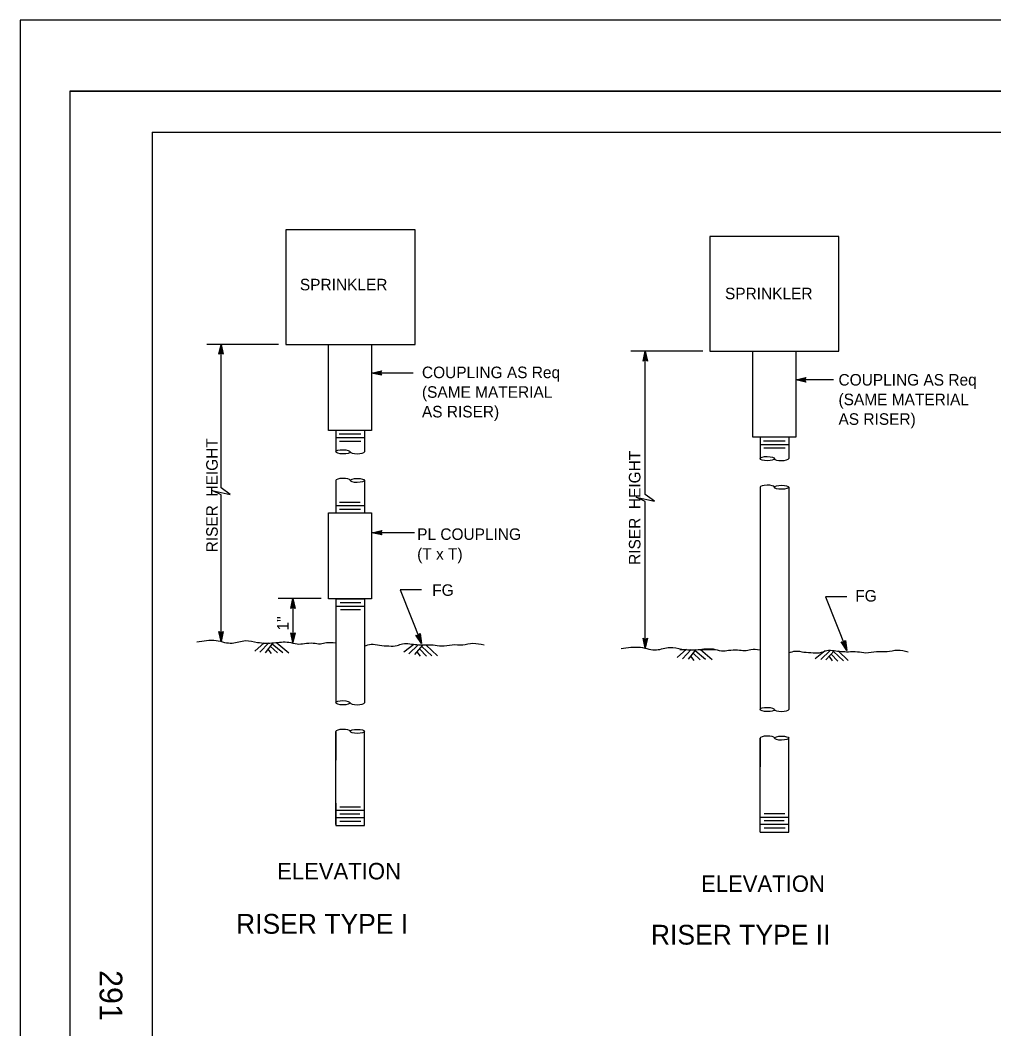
# Model space of a CAD drawing. Extents: x -893 to 867, y -474 to 712.
# Drawn here: x -893 to -303, y 100 to 712 of the extents above; entities that cross this region are included whole.
import ezdxf

# ---------------------------------------------------------------- set-up
doc = ezdxf.new("R2010")
doc.units = 0
for name, color, linetype in [('10 Sheet Format', 7, 'Continuous'), ('56 Stage 3 Anno', 7, 'Continuous'), ('57 Undefined', 7, 'Continuous'), ('60 Nongeo Data', 7, 'Continuous')]:
    doc.layers.add(name, color=color, linetype=linetype)

msp = doc.modelspace()

# ---------------------------------------------------------------- linework, layer by layer
at = {"layer": '10 Sheet Format'}
for p, q in [((-863.45, 668.96), (836.55, 668.96)), ((-863.45, 668.96), (-863.45, -431.04)), ((-813.45, 643.96), (811.55, 643.96)), ((-813.45, 643.96), (-813.45, -406.04))]:
    msp.add_line(p, q, dxfattribs=at)
for points in [[(-893.45, -474.04), (866.55, -474.04), (866.55, 711.96), (-893.45, 711.96)], [(-863.45, -431.04), (836.55, -431.04), (836.55, 668.96), (-863.45, 668.96)]]:
    msp.add_lwpolyline(points, close=True, dxfattribs=at)
at = {"layer": '56 Stage 3 Anno'}
for p, q in [((-736.96, 515.39), (-780.42, 515.39)), ((-773.07, 509.39), (-771.73, 515.39)), ((-772.72, 509.61), (-771.73, 514.01)), ((-771.73, 428.45), (-771.73, 515.39)), ((-771.73, 515.39), (-771.73, 515.39)), ((-771.73, 515.39), (-770.4, 509.39)), ((-771.73, 514), (-770.76, 509.63)), ((-771.73, 510.19), (-773.07, 509.39)), ((-773.07, 509.39), (-773.07, 509.39)), ((-772.36, 509.84), (-771.73, 512.63)), ((-772.01, 510.02), (-771.74, 511.25)), ((-771.74, 511.25), (-771.47, 510.04)), ((-771.73, 512.63), (-771.11, 509.81)), ((-770.4, 509.39), (-771.73, 510.19)), ((-770.4, 509.39), (-770.4, 509.39)), ((-479.82, 511.29), (-523.28, 511.29)), ((-515.93, 505.29), (-514.59, 511.29)), ((-515.58, 505.51), (-514.59, 509.91)), ((-515.22, 505.74), (-514.59, 508.53)), ((-514.59, 424.35), (-514.59, 511.29)), ((-514.59, 511.29), (-514.59, 511.29)), ((-514.59, 511.29), (-513.26, 505.29)), ((-514.59, 509.9), (-513.62, 505.53)), ((-514.59, 508.53), (-513.97, 505.7)), ((-514.59, 506.09), (-515.93, 505.29)), ((-515.93, 505.29), (-515.93, 505.29)), ((-514.87, 505.92), (-514.6, 507.15)), ((-514.6, 507.15), (-514.33, 505.94)), ((-513.26, 505.29), (-514.59, 506.09)), ((-513.26, 505.29), (-513.26, 505.29)), ((-680.47, 498.01), (-674.47, 499.34)), ((-655.24, 498.01), (-680.47, 498.01)), ((-674.47, 496.67), (-680.47, 498.01)), ((-680.47, 498.01), (-680.47, 498.01)), ((-674.68, 497.02), (-679.09, 498.01)), ((-679.08, 498.01), (-674.7, 498.98)), ((-677.7, 498.01), (-674.88, 498.63)), ((-674.92, 497.38), (-677.7, 498.01)), ((-676.32, 498.01), (-675.11, 498.27)), ((-675.09, 497.73), (-676.32, 498.01)), ((-674.47, 499.34), (-675.27, 498.01)), ((-675.27, 498.01), (-674.47, 496.67)), ((-674.47, 499.34), (-674.47, 499.34)), ((-674.47, 496.67), (-674.47, 496.67)), ((-423.33, 493.91), (-417.33, 495.24)), ((-400.53, 493.91), (-423.33, 493.91)), ((-417.33, 492.57), (-423.33, 493.91)), ((-423.33, 493.91), (-423.33, 493.91)), ((-417.54, 492.92), (-421.95, 493.91)), ((-421.94, 493.91), (-417.56, 494.88)), ((-420.56, 493.91), (-417.74, 494.53)), ((-417.78, 493.28), (-420.56, 493.91)), ((-419.18, 493.9), (-417.97, 494.17)), ((-417.95, 493.63), (-419.18, 493.9)), ((-417.33, 495.24), (-418.13, 493.91)), ((-418.13, 493.91), (-417.33, 492.57)), ((-417.33, 495.24), (-417.33, 495.24)), ((-417.33, 492.57), (-417.33, 492.57)), ((-766.15, 424.37), (-771.73, 428.45)), ((-771.73, 424.16), (-777.19, 426.82)), ((-777.19, 426.82), (-766.15, 424.37)), ((-771.73, 335.28), (-771.73, 424.16)), ((-514.59, 420.06), (-520.05, 422.72)), ((-520.05, 422.72), (-509.01, 420.27)), ((-509.01, 420.27), (-514.59, 424.35)), ((-514.59, 331.26), (-514.59, 420.06)), ((-680.38, 401.2), (-674.38, 402.53)), ((-654.47, 401.2), (-680.38, 401.2)), ((-674.38, 399.86), (-680.38, 401.2)), ((-680.38, 401.2), (-680.38, 401.2)), ((-674.6, 400.21), (-679, 401.2)), ((-678.99, 401.2), (-674.61, 402.17)), ((-677.62, 401.2), (-674.79, 401.82)), ((-674.83, 400.57), (-677.62, 401.2)), ((-676.24, 401.19), (-675.03, 401.46)), ((-675.01, 400.92), (-676.24, 401.19)), ((-674.38, 402.53), (-675.18, 401.2)), ((-675.18, 401.2), (-674.38, 399.86)), ((-674.38, 402.53), (-674.38, 402.53)), ((-674.38, 399.86), (-674.38, 399.86)), ((-711.11, 361.27), (-737.19, 361.27)), ((-729.49, 355.27), (-728.15, 361.27)), ((-728.15, 361.27), (-728.15, 334.56)), ((-728.15, 361.27), (-728.15, 361.27)), ((-728.15, 361.27), (-726.82, 355.27)), ((-663.18, 366.49), (-650.14, 333.99)), ((-650.14, 366.49), (-663.18, 366.49)), ((-392.38, 362.39), (-405.42, 362.39)), ((-405.42, 362.39), (-392.38, 329.89)), ((-728.15, 356.07), (-729.49, 355.27)), ((-729.49, 355.27), (-729.49, 355.27)), ((-729.13, 355.49), (-728.15, 359.89)), ((-728.77, 355.72), (-728.15, 358.51)), ((-728.42, 355.9), (-728.15, 357.13)), ((-728.15, 358.51), (-727.52, 355.68)), ((-728.15, 357.13), (-727.88, 355.92)), ((-726.82, 355.27), (-728.15, 356.07)), ((-728.14, 359.88), (-727.18, 355.51)), ((-726.82, 355.27), (-726.82, 355.27)), ((-771.73, 335.28), (-773.06, 341.28)), ((-773.06, 341.28), (-773.06, 341.28)), ((-773.06, 341.28), (-771.73, 340.48)), ((-771.74, 336.67), (-772.7, 341.04)), ((-771.73, 338.04), (-772.36, 340.87)), ((-771.73, 339.42), (-772, 340.63)), ((-771.73, 340.48), (-770.39, 341.28)), ((-770.39, 341.28), (-771.73, 335.28)), ((-770.75, 341.06), (-771.73, 336.66)), ((-771.11, 340.83), (-771.73, 338.04)), ((-771.45, 340.65), (-771.73, 339.42)), ((-770.39, 341.28), (-770.39, 341.28)), ((-728.15, 334.56), (-729.48, 340.56)), ((-729.48, 340.56), (-729.48, 340.56)), ((-729.48, 340.56), (-728.15, 339.76)), ((-728.15, 335.95), (-729.12, 340.33)), ((-728.14, 337.32), (-728.77, 340.15)), ((-728.14, 338.71), (-728.41, 339.91)), ((-728.15, 339.76), (-726.81, 340.56)), ((-726.81, 340.56), (-728.15, 334.56)), ((-727.16, 340.34), (-728.15, 335.94)), ((-727.52, 340.11), (-728.14, 337.32)), ((-727.87, 339.93), (-728.14, 338.71)), ((-726.81, 340.56), (-726.81, 340.56)), ((-650.14, 333.99), (-653.61, 339.06)), ((-653.61, 339.06), (-653.61, 339.06)), ((-653.61, 339.06), (-652.08, 338.81)), ((-650.14, 333.99), (-653.61, 339.06)), ((-653.61, 339.06), (-653.61, 339.06)), ((-653.61, 339.06), (-652.08, 338.81)), ((-650.66, 335.28), (-653.19, 338.98)), ((-650.66, 335.28), (-653.19, 338.98)), ((-651.17, 336.55), (-652.8, 338.94)), ((-651.17, 336.55), (-652.8, 338.94)), ((-651.68, 337.83), (-652.38, 338.86)), ((-651.68, 337.83), (-652.38, 338.86)), ((-652.08, 338.81), (-651.13, 340.05)), ((-652.08, 338.81), (-651.13, 340.05)), ((-651.88, 339.08), (-651.68, 337.83)), ((-651.88, 339.08), (-651.68, 337.83)), ((-651.63, 339.37), (-651.17, 336.55)), ((-651.63, 339.37), (-651.17, 336.55)), ((-651.38, 339.72), (-650.65, 335.27)), ((-651.38, 339.72), (-650.65, 335.27)), ((-651.13, 340.05), (-651.13, 340.05)), ((-651.13, 340.05), (-650.14, 333.99)), ((-651.13, 340.05), (-651.13, 340.05)), ((-651.13, 340.05), (-650.14, 333.99)), ((-514.59, 331.26), (-515.92, 337.26)), ((-515.92, 337.26), (-515.92, 337.26)), ((-515.92, 337.26), (-514.59, 336.46)), ((-514.6, 332.65), (-515.56, 337.02)), ((-514.59, 334.02), (-515.22, 336.84)), ((-514.59, 335.4), (-514.86, 336.61)), ((-514.59, 336.46), (-513.25, 337.26)), ((-513.25, 337.26), (-514.59, 331.26)), ((-513.61, 337.04), (-514.59, 332.64)), ((-513.97, 336.81), (-514.59, 334.02)), ((-514.31, 336.63), (-514.59, 335.4)), ((-513.25, 337.26), (-513.25, 337.26)), ((-771.73, 335.28), (-771.73, 335.28)), ((-728.15, 334.56), (-728.15, 334.56)), ((-650.14, 333.99), (-650.14, 333.99)), ((-650.14, 333.99), (-650.14, 333.99)), ((-514.59, 331.26), (-514.59, 331.26)), ((-392.38, 329.89), (-395.85, 334.96)), ((-395.85, 334.96), (-395.85, 334.96)), ((-395.85, 334.96), (-394.32, 334.71)), ((-392.9, 331.18), (-395.43, 334.88)), ((-393.41, 332.45), (-395.04, 334.84)), ((-393.92, 333.73), (-394.62, 334.76)), ((-394.32, 334.71), (-393.37, 335.95)), ((-394.12, 334.98), (-393.92, 333.73)), ((-393.87, 335.27), (-393.41, 332.45)), ((-393.62, 335.62), (-392.9, 331.17)), ((-393.37, 335.95), (-393.37, 335.95)), ((-393.37, 335.95), (-392.38, 329.89)), ((-392.38, 329.89), (-392.38, 329.89))]:
    msp.add_line(p, q, dxfattribs=at)
at = {"layer": '60 Nongeo Data'}
for p, q in [((-654.16, 584.82), (-732.39, 584.82)), ((-732.39, 584.82), (-732.39, 515.28)), ((-654.16, 515.28), (-654.16, 584.82)), ((-397.25, 580.83), (-475.48, 580.83)), ((-475.48, 580.83), (-475.48, 511.29)), ((-397.25, 511.29), (-397.25, 580.83)), ((-732.39, 515.28), (-706.31, 515.28)), ((-680.24, 515.28), (-654.16, 515.28)), ((-475.48, 511.29), (-449.4, 511.29)), ((-423.33, 511.29), (-397.25, 511.29)), ((-702.2, 463.24), (-702.2, 450.28)), ((-702.2, 458.9), (-684.81, 458.9)), ((-700.09, 461.07), (-686.95, 461.07)), ((-684.81, 463.24), (-684.81, 450.28)), ((-445.06, 459.14), (-445.06, 446.18)), ((-427.67, 459.14), (-427.67, 446.18)), ((-699.93, 456.72), (-687.02, 456.72)), ((-445.06, 454.79), (-427.67, 454.79)), ((-442.95, 456.97), (-429.81, 456.97)), ((-442.79, 452.62), (-429.88, 452.62)), ((-702.2, 432.84), (-702.2, 413.32)), ((-693.53, 432.98), (-693.49, 432.81)), ((-684.81, 432.91), (-684.81, 413.35)), ((-445.06, 428.74), (-445.06, 294.01)), ((-436.39, 428.87), (-436.35, 428.71)), ((-427.67, 428.81), (-427.67, 294.07)), ((-702.2, 417.61), (-684.81, 417.61)), ((-699.98, 419.78), (-687.41, 419.78)), ((-699.85, 415.44), (-687.27, 415.44)), ((-702.2, 361.17), (-702.2, 298.11)), ((-702.2, 361.11), (-684.81, 361.11)), ((-684.81, 361.17), (-684.81, 298.17)), ((-702.2, 356.76), (-684.81, 356.76)), ((-699.59, 358.94), (-687.01, 358.94)), ((-699.33, 354.59), (-687.14, 354.59)), ((-745.61, 334.54), (-751.34, 329.49)), ((-742.83, 334.49), (-748.15, 328.75)), ((-740.29, 334.43), (-745.02, 328.47)), ((-743.32, 330.59), (-741.27, 328.05)), ((-741.86, 332.45), (-737.48, 328.43)), ((-740.67, 333.92), (-734.25, 328.59)), ((-737.88, 334.44), (-730.7, 328.48)), ((-654.93, 333.47), (-660.92, 328.74)), ((-652.2, 333.27), (-657.83, 327.83)), ((-649.54, 333.11), (-654.58, 327.42)), ((-651.33, 330.66), (-647.17, 326.4)), ((-650.05, 332.24), (-643.94, 326.56)), ((-647.35, 332.96), (-640.51, 326.61)), ((-489.57, 330.51), (-495.31, 325.49)), ((-493.73, 330.36), (-472.76, 330.19)), ((-486.79, 330.45), (-492.13, 324.74)), ((-483.95, 330.43), (-488.7, 324.49)), ((-481.2, 330.39), (-474.04, 324.4)), ((-652.99, 329.04), (-651.08, 326.39)), ((-487.14, 326.36), (-485.1, 323.82)), ((-485.7, 328.28), (-481.33, 324.24)), ((-484.46, 329.88), (-478.06, 324.52)), ((-405.56, 329.54), (-411.57, 324.83)), ((-402.66, 329.79), (-408.3, 324.38)), ((-400.03, 329.72), (-405.1, 324.04)), ((-403.26, 326.1), (-401.36, 323.45)), ((-401.97, 327.59), (-397.83, 323.32)), ((-400.55, 329.16), (-394.45, 323.46)), ((-397.82, 329.5), (-391.72, 323.8)), ((-702.2, 280.73), (-702.2, 263.33)), ((-702.2, 224.21), (-702.2, 280.73)), ((-693.53, 280.86), (-693.49, 280.69)), ((-684.81, 223.71), (-684.81, 280.8)), ((-445.06, 276.63), (-445.06, 259.22)), ((-445.06, 219.71), (-445.06, 276.63)), ((-436.39, 276.76), (-436.35, 276.59)), ((-427.67, 219.71), (-427.67, 276.7)), ((-702.2, 237.25), (-702.2, 223.71)), ((-702.2, 232.9), (-684.81, 232.9)), ((-699.76, 235.08), (-687.18, 235.08)), ((-702.2, 228.56), (-684.81, 228.56)), ((-699.76, 230.73), (-687.61, 230.73)), ((-699.76, 226.38), (-687.07, 226.38)), ((-445.06, 228.8), (-427.67, 228.8)), ((-442.62, 230.98), (-430.04, 230.98)), ((-442.62, 226.63), (-430.47, 226.63)), ((-702.2, 223.71), (-684.81, 223.71)), ((-445.06, 224.46), (-427.67, 224.46)), ((-442.62, 222.28), (-429.93, 222.28)), ((-445.06, 219.71), (-427.67, 219.71))]:
    msp.add_line(p, q, dxfattribs=at)
for points in [[(-706.54, 463.24), (-706.54, 515.39), (-680.47, 515.39), (-680.47, 463.24)], [(-449.4, 459.14), (-449.4, 511.29), (-423.33, 511.29), (-423.33, 459.14)], [(-706.54, 361.17), (-706.54, 413.32), (-680.47, 413.32), (-680.47, 361.17)]]:
    msp.add_lwpolyline(points, close=True, dxfattribs=at)
for centre, major_axis, ratio in [((-697.84, 450.23), (-4.35, 0.05), 0.292971), ((-440.7, 446.13), (-4.35, 0.05), 0.292971), ((-689.15, 432.88), (-4.34, -0.04), 0.282964), ((-432.01, 428.78), (-4.34, -0.04), 0.282964), ((-697.84, 298.11), (-4.35, 0.05), 0.292971), ((-440.7, 294.01), (-4.35, 0.05), 0.292971), ((-689.15, 280.76), (-4.34, -0.04), 0.282964), ((-432.01, 276.66), (-4.34, -0.04), 0.282964)]:
    msp.add_ellipse(centre, major_axis=major_axis, ratio=ratio, dxfattribs=at)
for centre, major_axis, start_param, end_param in [((-689.15, 450.28), (4.34, 0.04), 3.141532, 6.251324), ((-432.01, 446.18), (4.34, 0.04), 3.141532, 6.251324), ((-697.86, 432.88), (-4.34, -0.04), 3.191198, 6.283398), ((-440.72, 428.78), (-4.34, -0.04), 3.191198, 6.283398), ((-689.15, 298.17), (4.34, 0.04), 3.141532, 6.251324), ((-432.01, 294.07), (4.34, 0.04), 3.141532, 6.251324), ((-697.86, 280.76), (-4.34, -0.04), 3.191198, 6.283398), ((-440.72, 276.66), (-4.34, -0.04), 3.191198, 6.283398)]:
    msp.add_ellipse(centre, major_axis=major_axis, ratio=0.282964, start_param=start_param, end_param=end_param, dxfattribs=at)
for points in [[(-786.38, 335.13), (-780.53, 335.86), (-774.68, 335.86), (-769.55, 334.73)], [(-769.55, 334.73), (-764.96, 334.31), (-756.97, 335.81), (-749.62, 334.75), (-739.66, 334.47), (-730.63, 334.81), (-725.63, 333.76), (-721.24, 334.01), (-715.82, 334.31), (-711.54, 333.89), (-707.83, 334.56), (-702.35, 334.4)], [(-684.76, 332.57), (-680.8, 333.55), (-675.63, 332.97), (-669.95, 332.54), (-664.89, 332.79), (-661.7, 333.88), (-657.37, 333.82), (-648.66, 333.17), (-643.18, 333.16), (-638.12, 332.58), (-631.65, 333.3), (-625.24, 333.33), (-619.03, 334.16), (-612.35, 333.15)], [(-529.24, 331.02), (-523.39, 331.75), (-517.54, 331.75), (-512.41, 330.63)], [(-512.41, 330.63), (-507.82, 330.21), (-499.83, 331.71), (-492.48, 330.65), (-482.52, 330.36), (-473.49, 330.71), (-468.49, 329.66), (-464.1, 329.91), (-458.68, 330.21), (-454.4, 329.79), (-450.69, 330.46), (-445.21, 330.3)], [(-427.62, 328.47), (-423.66, 329.45), (-418.49, 328.87), (-412.81, 328.44), (-407.75, 328.69), (-404.56, 329.78), (-400.23, 329.72), (-391.52, 329.07), (-386.04, 329.06), (-380.98, 328.48), (-374.51, 329.19), (-368.1, 329.23), (-361.89, 330.06), (-355.21, 329.05)]]:
    msp.add_spline(points, degree=3, dxfattribs=at)

# ---------------------------------------------------------------- texts
at = {"layer": '10 Sheet Format'}
msp.add_text('291', height=13.779, rotation=270, dxfattribs=at).set_placement((-845.33, 136.02))
at = {"layer": '57 Undefined'}
for s, height, p in [('SPRINKLER', 7, (-723.94, 548.15)), ('SPRINKLER', 7, (-466.32, 542.76)), ('COUPLING AS Req', 7, (-649.98, 494.92)), ('COUPLING AS Req', 7, (-397.52, 490.42)), ('(SAME MATERIAL', 7, (-649.98, 483.02)), ('(SAME MATERIAL', 7, (-397.52, 478.52)), ('AS RISER)', 7, (-649.98, 471.12)), ('AS RISER)', 7, (-397.52, 466.62)), ('PL COUPLING', 7, (-652.87, 396.83)), ('(T x T)', 7, (-652.87, 384.83)), ('FG', 7, (-643.75, 362.92)), ('FG', 7, (-387.37, 359.46)), ('ELEVATION', 10, (-737.74, 191.02)), ('ELEVATION', 10, (-480.83, 183.42)), ('RISER TYPE I', 12, (-762.65, 158.08)), ('RISER TYPE II', 12, (-511.2, 151.48))]:
    msp.add_text(s, height=height, dxfattribs=at).set_placement(p)
for s, p in [('RISER  HEIGHT', (-773.72, 389.31)), ('RISER  HEIGHT', (-517.55, 381.71)), ('1"', (-730.74, 341.96))]:
    msp.add_text(s, height=7, rotation=90, dxfattribs=at).set_placement(p)

doc.saveas('drawing.dxf')
